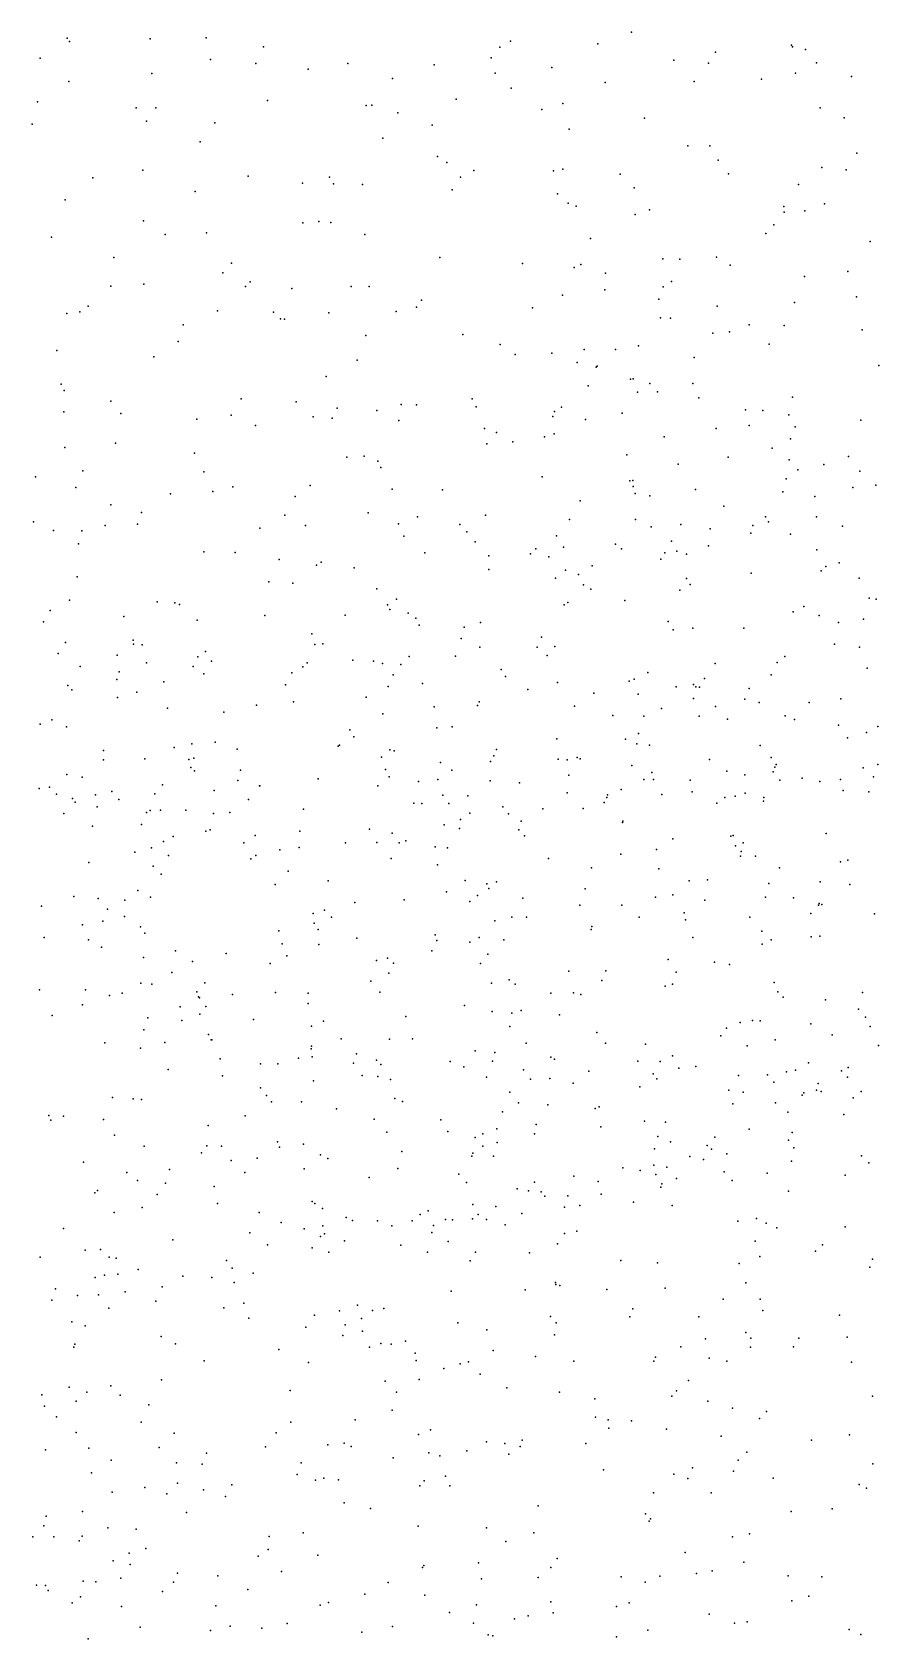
# Model space of a CAD drawing. Header units: metres. Extents: x -25 to 25, y -27.7 to 27.8.
# Drawn here: x -7.572 to -6.16, y -16.077 to -13.399 of the extents above; entities that cross this region are included whole.
import ezdxf

# ---------------------------------------------------------------- set-up
doc = ezdxf.new("R2010")
doc.units = ezdxf.units.M

msp = doc.modelspace()

# ---------------------------------------------------------------- linework, layer by layer
for p in [(-7.5136, -13.4093, -2.5298), (-7.5094, -13.4147, -9.3443), (-7.3752, -13.4105, -3.2389), (-7.2818, -13.4084, -3.0358), (-6.7741, -13.4144, 1.3965), (-6.5724, -13.3991, 1.6617), (-7.5587, -13.4424, -15.1106), (-7.1859, -13.4238, -5.5911), (-6.8066, -13.442, -3.1491), (-6.7921, -13.4243, -3.5369), (-6.6284, -13.4184, -3.3869), (-6.4322, -13.4325, 11.095), (-6.3058, -13.4206, -4.7267), (-6.3041, -13.4237, -5.1793), (-6.282, -13.4283, -5.9322), (-7.3721, -13.4679, -9.5265), (-7.2746, -13.4448, -2.1836), (-7.1989, -13.4516, 20.7644), (-7.1115, -13.4609, -1.9333), (-7.0453, -13.4513, -3.403), (-6.9017, -13.4537, -3.3281), (-6.8, -13.4676, 11.2426), (-6.7051, -13.4578, 20.6181), (-6.5021, -13.4459, 20.5399), (-6.4443, -13.4506, -15.8052), (-6.2987, -13.4677, -4.9973), (-6.264, -13.4502, 20.3844), (-7.511, -13.4812, -15.2747), (-6.9708, -13.4764, 3.1061), (-6.773, -13.4925, 11.6295), (-6.6161, -13.4833, 10.9456), (-6.4679, -13.4816, 2.1608), (-6.3559, -13.4774, 12.1897), (-6.2053, -13.4733, -4.0096), (-7.5629, -13.515, -8.4261), (-7.1797, -13.513, 3.3111), (-7.0148, -13.5215, -5.6233), (-7.0057, -13.5208, 1.1196), (-6.8649, -13.511, 2.6938), (-6.6872, -13.5183, -5.8169), (-7.3985, -13.5253, -15.4691), (-7.381, -13.5473, -2.4446), (-7.3656, -13.5251, 1.1544), (-7.2673, -13.55, -15.6153), (-6.962, -13.5337, -15.8198), (-6.7219, -13.5281, -15.8544), (-6.5507, -13.5424, -1.724), (-6.2579, -13.5254, -4.4797), (-6.2177, -13.5419, 12.2227), (-7.572, -13.5527, -9.0336), (-6.9871, -13.5757, 2.9085), (-6.9047, -13.5542, 1.2532), (-6.6762, -13.561, 11.8607), (-7.2918, -13.5819, -5.4783), (-6.4787, -13.5887, -5.9279), (-6.4417, -13.5885, -1.8241), (-6.1967, -13.6006, 11.2313), (-7.3874, -13.6294, -9.8929), (-6.8957, -13.6063, -1.7325), (-6.8803, -13.6164, 20.7272), (-6.8355, -13.63, 2.5632), (-6.7027, -13.6305, -1.6736), (-6.6869, -13.6277, 11.714), (-6.428, -13.6124, 1.9071), (-6.2552, -13.6249, -1.9398), (-6.2145, -13.6284, -4.8458), (-7.4705, -13.642, -9.2623), (-7.2116, -13.639, -2.16), (-7.1213, -13.6511, -1.9935), (-7.0761, -13.6411, 3.1854), (-7.0693, -13.6521, -15.7804), (-7.0213, -13.6533, -1.8538), (-6.8574, -13.6406, -5.6737), (-6.5914, -13.6359, 10.8702), (-6.4108, -13.6353, 12.0837), (-6.294, -13.6533, -4.2545), (-7.5169, -13.6786, 1.3014), (-7.3001, -13.6648, -9.4805), (-6.8714, -13.6617, -15.8508), (-6.6957, -13.6687, 1.5065), (-6.6782, -13.6844, 11.2026), (-6.5681, -13.6584, 2.309), (-6.6648, -13.6889, -5.8098), (-6.5664, -13.7033, -15.8725), (-6.5426, -13.6952, 11.9832), (-6.3185, -13.6895, -4.4036), (-6.318, -13.6989, -4.0384), (-6.2835, -13.6972, -15.8308), (-6.2507, -13.6852, -3.8538), (-7.3864, -13.7138, -15.5614), (-7.3504, -13.7363, -5.4155), (-7.2813, -13.7335, 1.3074), (-7.1205, -13.7169, -9.6867), (-7.0939, -13.7147, -9.8509), (-7.0737, -13.7164, 20.7706), (-7.0169, -13.7363, 2.7885), (-6.3484, -13.7349, -4.5675), (-6.335, -13.7202, -6.131), (-7.5398, -13.7409, -9.0686), (-6.6408, -13.7431, 11.4093), (-6.1746, -13.748, 12.1417), (-7.4355, -13.7747, 20.7663), (-7.2394, -13.784, -15.6992), (-6.8923, -13.775, 2.5818), (-6.754, -13.785, -1.6751), (-6.668, -13.7912, 20.733), (-6.6572, -13.7863, 1.6324), (-6.5204, -13.7768, -5.9405), (-6.492, -13.7777, 20.6684), (-6.4309, -13.7744, 1.8596), (-6.408, -13.7875, -3.946), (-7.254, -13.8004, -2.3549), (-7.2083, -13.8153, -2.1969), (-6.616, -13.801, 11.7162), (-6.5058, -13.8148, -4.4374), (-6.2837, -13.8066, -4.7986), (-6.2118, -13.7979, 11.2115), (-7.4408, -13.8224, -2.6159), (-7.3857, -13.8193, 1.3942), (-7.2161, -13.8231, 20.7764), (-7.139, -13.8265, 1.4292), (-7.04, -13.8229, -15.8108), (-7.01, -13.8228, -1.8248), (-6.6877, -13.8376, -15.8862), (-6.6168, -13.8289, 11.2559), (-6.5271, -13.8441, 10.7282), (-6.5196, -13.8237, -4.1765), (-6.1971, -13.8401, -6.3205), (-7.514, -13.8679, -15.4741), (-7.4925, -13.8653, 3.4837), (-7.4787, -13.8557, -9.1779), (-7.2626, -13.8634, -9.9145), (-7.1696, -13.866, -5.4374), (-7.0774, -13.8672, 2.9103), (-6.9648, -13.8645, 20.782), (-6.9312, -13.8576, 10.0378), (-6.9225, -13.846, 9.8344), (-6.7377, -13.8588, 10.2745), (-6.4298, -13.8557, 2.1861), (-6.3005, -13.8497, -3.6577), (-7.3199, -13.8868, -5.4007), (-7.1579, -13.8767, -2.0557), (-7.1513, -13.8774, 3.3057), (-6.5241, -13.8751, 11.8875), (-6.5075, -13.8761, -1.8226), (-6.409, -13.8985, -15.8792), (-6.3761, -13.8871, 20.6801), (-6.3179, -13.8883, 12.0513), (-6.1878, -13.8954, -1.9863), (-7.3285, -13.9147, -9.36), (-7.0155, -13.905, -5.4855), (-6.8535, -13.9032, 1.5789), (-6.7913, -13.9195, -5.6253), (-6.5605, -13.922, -4.6344), (-6.4367, -13.901, -3.7677), (-6.3429, -13.9192, -1.9037), (-7.5306, -13.9295, -13.9977), (-7.3691, -13.9401, -13.7823), (-7.03, -13.9461, 9.899), (-6.7667, -13.9366, 2.4624), (-6.7053, -13.9341, 10.7341), (-6.663, -13.9499, -4.1863), (-6.6514, -13.928, 10.4694), (-6.5993, -13.9281, 2.3445), (-6.4681, -13.9416, -4.7711), (-7.0816, -13.973, -9.6393), (-6.6316, -13.9576, 1.7189), (-6.6298, -13.9559, 10.9862), (-6.5741, -13.9773, 11.4466), (-6.5699, -13.9772, -5.8779), (-6.1599, -13.9547, 8.4631), (-7.5236, -13.9857, 1.5462), (-7.5183, -13.9966, 20.6962), (-6.6447, -13.9885, 20.7933), (-6.5625, -13.999, -3.8037), (-6.5416, -13.9846, 10.2788), (-6.5289, -13.9988, 10.109), (-6.4704, -13.9845, 10.6152), (-7.5191, -14.032, -9.9966), (-7.4406, -14.0141, -9.2418), (-7.2234, -14.0103, -13.736), (-7.1314, -14.0151, -9.8603), (-7.0635, -14.0257, 2.9771), (-6.997, -14.0299, 1.639), (-6.9565, -14.0196, 2.7072), (-6.9311, -14.0201, -1.7786), (-6.8384, -14.0104, 20.8138), (-6.8314, -14.0235, -15.8794), (-6.7011, -14.0313, -4.0417), (-6.6893, -14.0242, 9.7642), (-6.4602, -14.0086, -3.654), (-6.3821, -14.0289, 10.7497), (-6.3532, -14.0297, 2.1774), (-6.3041, -14.0075, 4.394), (-7.4243, -14.035, -15.581), (-7.2973, -14.0442, -9.9428), (-7.2399, -14.0375, 1.6354), (-7.1997, -14.0548, 20.7971), (-7.1033, -14.0405, -1.8787), (-7.0717, -14.0424, 3.3486), (-6.9607, -14.0464, 10.1364), (-6.8176, -14.0595, 1.6807), (-6.7036, -14.0397, 10.612), (-6.6489, -14.0446, -5.7543), (-6.588, -14.0343, -15.9162), (-6.4311, -14.0597, 10.4375), (-6.3762, -14.0546, 1.9274), (-6.3102, -14.0369, -3.4638), (-6.2995, -14.057, 4.5508), (-6.1902, -14.0457, -5.0131), (-7.4332, -14.0843, -2.5828), (-6.8138, -14.0851, -4.2979), (-6.7976, -14.0665, 10.4283), (-6.7704, -14.0822, 9.5877), (-6.7175, -14.0738, -1.7862), (-6.7016, -14.0686, -4.6361), (-6.5182, -14.0734, 11.7885), (-6.3073, -14.0768, 10.8802), (-7.5174, -14.0913, -14.1743), (-7.3012, -14.1011, -5.3969), (-7.0471, -14.1076, 3.1094), (-7.018, -14.1058, 20.8348), (-6.5804, -14.1034, 11.093), (-6.4115, -14.1075, 20.7923), (-6.3377, -14.0923, -6.2932), (-6.3093, -14.1121, 9.9912), (-6.2103, -14.1066, -6.4806), (-7.5662, -14.1401, -2.6941), (-7.4872, -14.1306, 1.6921), (-7.2855, -14.1319, -2.3048), (-6.9955, -14.1142, -5.4706), (-6.9902, -14.1245, 9.4135), (-6.4947, -14.119, 9.6641), (-6.2952, -14.1284, 9.7916), (-6.2517, -14.12, 8.4432), (-6.1916, -14.1307, 4.2496), (-7.4993, -14.1579, -5.3857), (-7.2705, -14.1647, -9.3991), (-7.2372, -14.1572, -2.1007), (-7.1085, -14.1548, 1.7311), (-6.9713, -14.1609, 3.4039), (-6.8874, -14.1622, 2.6923), (-6.7213, -14.1405, -3.8576), (-6.5755, -14.1471, -1.8412), (-6.5704, -14.1467, 2.4011), (-6.5695, -14.1562, 20.8328), (-6.4658, -14.1615, 4.3362), (-6.3202, -14.1652, 10.5159), (-6.3144, -14.1437, 8.7123), (-6.2032, -14.1579, -1.9166), (-6.1652, -14.1541, 9.5975), (-7.4405, -14.1869, -13.6415), (-7.3414, -14.1687, 3.571), (-7.1332, -14.1729, 9.6713), (-6.6579, -14.1804, 9.478), (-6.5664, -14.168, 1.8479), (-6.5417, -14.1719, 11.6598), (-6.4182, -14.1892, -3.4345), (-6.2668, -14.1731, 20.7819), (-7.5697, -14.2152, -15.3942), (-7.3962, -14.2192, -9.3009), (-7.3896, -14.1997, -10.0525), (-7.1506, -14.2041, -9.844), (-7.0115, -14.2002, -15.8325), (-6.961, -14.2189, 2.9565), (-6.9291, -14.2071, -1.8409), (-6.8588, -14.2196, -4.0758), (-6.8157, -14.2043, 9.3816), (-6.6759, -14.2114, -3.7136), (-6.5655, -14.2116, -5.9333), (-6.4903, -14.2197, 9.4525), (-6.3491, -14.2072, 1.9443), (-6.3439, -14.2156, -15.8724), (-6.2638, -14.2072, 9.3784), (-7.5365, -14.2298, -10.1137), (-7.4889, -14.2303, 20.642), (-7.4503, -14.2214, -15.5392), (-7.192, -14.2261, 20.8344), (-7.1162, -14.2216, -9.6777), (-6.9522, -14.2394, 3.1275), (-6.8469, -14.2321, -15.8701), (-6.6973, -14.2389, -4.7817), (-6.5398, -14.2238, 11.4188), (-6.441, -14.2269, 4.0648), (-6.3736, -14.2342, 4.737), (-6.3702, -14.2213, 8.8624), (-6.3075, -14.2361, 9.0262), (-6.2206, -14.2228, 2.1414), (-7.4946, -14.2521, 3.6974), (-7.2858, -14.2651, -13.8229), (-7.2336, -14.2664, -15.7088), (-6.9169, -14.2669, 10.2277), (-6.8334, -14.2485, 1.797), (-6.8102, -14.2718, 9.1952), (-6.741, -14.2685, 10.5154), (-6.7319, -14.2605, -1.872), (-6.7102, -14.2736, 3.9436), (-6.6856, -14.2576, 3.7579), (-6.5993, -14.2528, -3.5779), (-6.5893, -14.2602, 10.8275), (-6.5168, -14.267, 9.2513), (-6.506, -14.2477, 8.7665), (-6.4969, -14.264, 4.6361), (-6.4805, -14.2695, 8.6079), (-6.4442, -14.2553, 11.8452), (-6.2632, -14.262, 4.156), (-7.1602, -14.278, 1.8224), (-7.0975, -14.2878, -1.8726), (-7.0901, -14.2824, 3.6881), (-7.0348, -14.292, 10.0399), (-6.8101, -14.295, 3.4232), (-6.6824, -14.2958, 9.0605), (-6.6381, -14.2884, 4.3664), (-6.5235, -14.2773, 9.0942), (-6.3731, -14.301, -3.3006), (-6.2562, -14.297, -6.5338), (-6.2486, -14.2896, -3.1931), (-6.2262, -14.2835, 10.6567), (-7.4971, -14.307, -9.2204), (-7.1771, -14.3156, -5.4505), (-7.1371, -14.3173, 9.5843), (-6.9973, -14.3271, -5.5259), (-6.6991, -14.3094, 20.9259), (-6.6608, -14.3031, 1.8646), (-6.6525, -14.3205, 10.6325), (-6.64, -14.3277, -5.8541), (-6.4805, -14.3099, 11.1742), (-6.4747, -14.3199, -6.1389), (-6.1929, -14.3092, -15.8316), (-7.5099, -14.3458, -2.4777), (-7.3634, -14.3487, -13.6675), (-7.3341, -14.3502, -2.0678), (-7.3261, -14.3532, -14.0825), (-6.9791, -14.3537, 9.2215), (-6.9643, -14.3442, 3.8289), (-6.6849, -14.3539, 4.5852), (-6.6784, -14.3496, 2.6358), (-6.5837, -14.3462, -4.9406), (-6.4916, -14.329, 3.8706), (-6.1762, -14.3423, 10.52), (-6.1645, -14.3441, 17.0272), (-7.5418, -14.3632, -13.6739), (-7.4192, -14.373, -15.5126), (-7.2966, -14.3793, -9.3928), (-7.184, -14.3715, -9.5864), (-7.0502, -14.3709, -15.7835), (-6.9752, -14.3615, 20.948), (-6.9451, -14.3676, -4.2094), (-6.9323, -14.376, -4.4548), (-6.3026, -14.3655, 4.8897), (-6.285, -14.3567, 12.0034), (-6.2595, -14.3713, 1.9945), (-6.1855, -14.3774, -6.6584), (-7.5532, -14.382, 3.8986), (-7.1057, -14.4021, 9.7419), (-6.9268, -14.3878, -4.0484), (-6.8517, -14.3909, 1.8688), (-6.824, -14.3831, 9.0589), (-6.7225, -14.4078, -1.9522), (-6.5115, -14.3816, 11.5833), (-6.5031, -14.3955, 10.8663), (-6.4704, -14.3927, 4.8711), (-6.3851, -14.3928, 2.4535), (-6.2271, -14.3833, -1.9169), (-7.5284, -14.4346, 4.6991), (-7.5163, -14.4162, -14.7085), (-7.4035, -14.4128, -10.1544), (-7.4027, -14.4193, 3.8621), (-7.3883, -14.4202, -14.4786), (-7.2829, -14.4313, 4.7759), (-7.1003, -14.42, 1.889), (-7.087, -14.4185, 3.9179), (-6.8567, -14.4098, -3.8287), (-6.8251, -14.4243, 4.6705), (-6.7299, -14.4241, 3.2983), (-6.7004, -14.4229, 4.7822), (-6.2337, -14.4193, 15.5776), (-6.1922, -14.4243, 8.246), (-7.4916, -14.4567, -2.212), (-7.43, -14.4373, 20.6965), (-7.3812, -14.4506, 5.0131), (-7.3035, -14.4564, 4.5757), (-7.2956, -14.4404, -15.5783), (-7.273, -14.4475, -9.9235), (-7.1208, -14.4569, 4.9651), (-7.1132, -14.4506, 4.7971), (-7.0374, -14.446, 9.9635), (-7.0026, -14.4475, 4.0786), (-6.9877, -14.4515, 4.5731), (-6.9572, -14.4531, 4.287), (-6.9432, -14.4396, -1.9418), (-6.8657, -14.4395, -15.8252), (-6.7899, -14.4612, -5.7755), (-6.713, -14.4379, -3.5982), (-6.4327, -14.4515, -6.3251), (-6.3298, -14.4499, -3.0884), (-6.3165, -14.44, -5.0752), (-6.1794, -14.4594, 12.0707), (-7.5127, -14.4882, -10.2562), (-7.4305, -14.4783, 4.1041), (-7.4266, -14.4655, 4.4278), (-7.3522, -14.482, -13.7444), (-7.2858, -14.4689, 4.0227), (-7.1493, -14.4868, 4.3181), (-7.1387, -14.4671, 4.5293), (-6.9697, -14.4703, 4.927), (-6.9208, -14.4848, -5.6794), (-6.7824, -14.4729, -4.7876), (-6.6957, -14.4833, 3.1259), (-6.5766, -14.4811, -6.1141), (-6.5679, -14.4777, 8.5743), (-6.5452, -14.4662, -3.3525), (-6.4691, -14.4865, 16.971), (-6.4509, -14.4763, -1.9684), (-6.3395, -14.4701, -15.8086), (-7.5058, -14.4956, -5.5033), (-7.4298, -14.5081, -15.3838), (-7.3973, -14.4992, -14.6168), (-7.015, -14.5075, 9.3103), (-6.9784, -14.4896, 10.0991), (-6.7456, -14.4949, 20.9607), (-6.6352, -14.5008, 4.9705), (-6.5611, -14.5025, 3.4559), (-6.498, -14.4902, 20.9065), (-6.4693, -14.5097, 4.9802), (-6.465, -14.4906, 11.7727), (-6.459, -14.4911, 2.6038), (-6.3834, -14.511, 15.6272), (-6.3764, -14.4934, 17.0982), (-6.2236, -14.5104, 15.9016), (-7.346, -14.5261, -14.0186), (-7.2524, -14.5328, -9.7215), (-7.1976, -14.5207, 5.1589), (-7.1359, -14.5155, -1.9107), (-6.9869, -14.5352, 16.7918), (-6.9016, -14.5237, 9.0767), (-6.829, -14.5214, 8.9298), (-6.8265, -14.5156, 5.0175), (-6.6674, -14.5223, 16.9526), (-6.6035, -14.5381, -4.9471), (-6.552, -14.5394, 2.8177), (-6.5224, -14.5267, 16.8257), (-6.4596, -14.5394, -3.1783), (-6.4321, -14.5234, 10.7816), (-6.3598, -14.5167, 16.7995), (-6.316, -14.5387, 12.0386), (-6.2762, -14.5167, -6.6126), (-7.5588, -14.5528, 2.051), (-7.539, -14.5454, -2.0839), (-7.5145, -14.5571, -9.2087), (-7.0423, -14.562, 1.9504), (-6.897, -14.5586, 16.953), (-6.8716, -14.5573, 16.6765), (-6.5605, -14.5681, 3.2741), (-6.4123, -14.5441, 11.45), (-6.3006, -14.5446, 2.5449), (-6.2273, -14.5544, -2.087), (-6.1806, -14.5665, -2.2934), (-6.1614, -14.5564, -5.0807), (-7.335, -14.5912, 5.2377), (-7.3059, -14.5852, -14.3882), (-7.2666, -14.5824, -5.6166), (-7.2299, -14.5943, 2.0117), (-7.0615, -14.589, -5.6914), (-7.0594, -14.5878, 16.614), (-7.0353, -14.5738, 9.6288), (-6.9756, -14.5956, -4.0608), (-6.7977, -14.5946, -3.5926), (-6.6972, -14.5768, 10.3904), (-6.5823, -14.5778, 17.1014), (-6.5637, -14.5854, -15.779), (-6.5426, -14.5874, 16.6689), (-6.3576, -14.5881, 8.3562), (-6.2125, -14.5751, -2.4451), (-7.4531, -14.6118, 20.6372), (-7.4529, -14.5967, -15.1298), (-7.3841, -14.6101, 2.073), (-7.3106, -14.6114, -9.5218), (-7.3024, -14.6094, -14.6717), (-6.9891, -14.6078, 16.443), (-6.9682, -14.597, 20.9562), (-6.8912, -14.6167, 10.1416), (-6.8078, -14.6148, 17.0836), (-6.8023, -14.6054, -15.7498), (-6.6946, -14.6111, -6.0707), (-6.6796, -14.6123, 16.574), (-6.6633, -14.6079, 5.1152), (-6.6578, -14.6101, -3.385), (-6.5717, -14.6216, 15.8653), (-6.4421, -14.6116, 17.2579), (-6.3396, -14.6083, 20.8516), (-6.3313, -14.62, 10.9377), (-6.1615, -14.62, 5.078), (-7.5139, -14.6362, 2.181), (-7.4884, -14.6407, 5.2795), (-7.3071, -14.6249, 16.7691), (-7.3014, -14.6306, -15.3697), (-7.2288, -14.6466, 16.3873), (-7.2244, -14.6295, 16.9677), (-7.095, -14.6436, 16.1965), (-6.9825, -14.6284, -2.0011), (-6.9764, -14.6401, 9.9323), (-6.9274, -14.6479, 16.0497), (-6.8955, -14.645, 16.2415), (-6.8722, -14.6293, -5.8712), (-6.808, -14.6468, 15.8731), (-6.6772, -14.6376, 15.7375), (-6.5519, -14.6447, 10.5303), (-6.5388, -14.6331, -6.351), (-6.536, -14.6447, 15.6245), (-6.4744, -14.646, 3.01), (-6.4134, -14.6309, 16.0063), (-6.3835, -14.637, 2.7863), (-6.3363, -14.6321, 11.3278), (-6.3336, -14.6242, 3.8923), (-6.3248, -14.6461, 16.543), (-6.2876, -14.6427, 11.1731), (-6.2586, -14.6479, 8.2363), (-6.224, -14.6449, 12.1174), (-6.186, -14.6256, 17.4071), (-6.1686, -14.6405, 2.5731), (-7.56, -14.66, 20.2782), (-7.543, -14.6574, 15.9197), (-7.5311, -14.6691, 16.9103), (-7.4664, -14.6706, -5.6408), (-7.4391, -14.6646, 15.7899), (-7.3676, -14.6685, -9.3516), (-7.3543, -14.6538, 16.6078), (-7.2683, -14.6631, 15.8577), (-7.1927, -14.6552, -15.4931), (-7.1925, -14.6553, 15.9967), (-6.9953, -14.6552, 15.8806), (-6.887, -14.6709, 2.0565), (-6.8452, -14.672, 5.256), (-6.7592, -14.6505, 16.0452), (-6.6797, -14.6669, 16.2668), (-6.6136, -14.6748, -2.0876), (-6.6123, -14.6703, 2.0786), (-6.5896, -14.6614, 16.0607), (-6.5218, -14.6696, 16.4246), (-6.4713, -14.6655, -3.0377), (-6.417, -14.6747, -2.8742), (-6.3996, -14.6726, -6.5756), (-6.3829, -14.6676, 16.171), (-6.3515, -14.675, 2.0663), (-6.2196, -14.663, -15.642), (-6.1768, -14.6654, 20.8173), (-7.5189, -14.7015, 19.4985), (-7.5049, -14.6766, 16.6464), (-7.5002, -14.6828, 16.1474), (-7.4637, -14.6906, 16.3092), (-7.4274, -14.6784, 17.053), (-7.3814, -14.7, -13.9075), (-7.3754, -14.6963, -10.0999), (-7.358, -14.6962, -14.0661), (-7.3156, -14.6958, 17.1587), (-7.2695, -14.7017, 20.7838), (-7.2422, -14.7, -14.5544), (-7.2114, -14.6781, -5.7261), (-7.1193, -14.694, 5.3478), (-6.9355, -14.6844, 9.3831), (-6.922, -14.6847, -3.8088), (-6.877, -14.6848, 9.168), (-6.842, -14.701, 8.9394), (-6.787, -14.6901, 8.7532), (-6.7776, -14.7023, -4.7872), (-6.7204, -14.6937, 8.6119), (-6.6528, -14.6934, -6.26), (-6.6182, -14.6831, 17.2604), (-6.4303, -14.6841, 11.71), (-6.3522, -14.681, 15.4685), (-7.4712, -14.7224, -10.2339), (-7.3898, -14.7196, 5.3743), (-7.2753, -14.7288, -15.1719), (-7.0091, -14.7275, -4.2488), (-6.885, -14.7204, -3.6358), (-6.8592, -14.7263, 17.2758), (-6.8574, -14.7114, -6.0113), (-6.7602, -14.7285, -2.086), (-6.7562, -14.7143, 15.6181), (-6.5877, -14.7166, -3.1733), (-6.5868, -14.7144, -4.9214), (-7.3528, -14.7483, -9.8062), (-7.3369, -14.7399, -14.2149), (-7.2821, -14.731, 17.3353), (-7.2189, -14.7501, 2.1799), (-7.2, -14.7383, 15.6303), (-7.1256, -14.731, -1.9518), (-7.0496, -14.7502, 17.3475), (-6.997, -14.7497, 2.1376), (-6.9714, -14.7344, -15.5753), (-6.96, -14.7504, -4.4616), (-6.949, -14.7469, 15.6076), (-6.7508, -14.7386, -15.648), (-6.5035, -14.7435, -2.2225), (-6.4068, -14.7393, -2.4898), (-6.4029, -14.7384, 8.3259), (-6.3988, -14.7555, 3.6374), (-6.386, -14.7501, 17.4718), (-6.2477, -14.7348, 11.0176), (-7.4776, -14.783, -1.8013), (-7.4005, -14.7662, 17.4913), (-7.3731, -14.7587, 20.6597), (-7.3445, -14.7715, 2.3828), (-7.2075, -14.7768, -14.6965), (-7.1992, -14.7715, -14.8532), (-7.159, -14.7621, -15.3338), (-7.1266, -14.7581, 20.8556), (-6.9735, -14.7763, 5.4607), (-6.8996, -14.7572, 20.9159), (-6.8791, -14.7589, -4.6391), (-6.7107, -14.7764, -3.28), (-6.5905, -14.7693, 5.2765), (-6.531, -14.7617, 8.4141), (-6.3905, -14.7727, -4.9914), (-6.3893, -14.7646, 20.8355), (-6.3657, -14.7726, 12.0807), (-6.2241, -14.7819, 17.5591), (-6.2117, -14.7795, 4.0145), (-7.3699, -14.7891, 15.6061), (-7.3568, -14.8026, -9.5472), (-7.1448, -14.7975, -5.905), (-6.8959, -14.7871, 9.7002), (-6.639, -14.792, 2.2403), (-6.5271, -14.7935, 15.5338), (-6.3255, -14.7918, 3.7773), (-7.3956, -14.8296, 19.4292), (-7.1665, -14.8197, 17.5524), (-7.0784, -14.8137, 2.3038), (-6.8812, -14.8322, 17.4668), (-6.8498, -14.8132, 10.0389), (-6.8139, -14.8188, 8.837), (-6.8106, -14.8264, 5.4651), (-6.7975, -14.8152, 2.3238), (-6.6496, -14.827, -2.1697), (-6.4763, -14.8137, 2.2564), (-6.4457, -14.8121, -6.6488), (-6.3435, -14.8183, -15.5226), (-6.2577, -14.8154, -6.824), (-6.2086, -14.8198, 15.4461), (-7.5564, -14.8559, 5.4854), (-7.5027, -14.8399, 17.6616), (-7.4619, -14.843, 19.8516), (-7.4463, -14.8612, 20.3322), (-7.4175, -14.8461, 19.6361), (-7.3748, -14.841, -9.3153), (-7.0846, -14.8624, -14.9854), (-7.034, -14.85, -4.0137), (-6.9516, -14.8456, -6.1216), (-6.8422, -14.8479, 9.4673), (-6.8293, -14.8383, -15.4887), (-6.7534, -14.8425, 20.8617), (-6.6588, -14.8543, 17.5195), (-6.5888, -14.854, 2.3793), (-6.5325, -14.8412, -2.4303), (-6.5033, -14.8368, -2.7768), (-6.4503, -14.8458, 11.8074), (-6.3492, -14.8407, 3.2087), (-6.3024, -14.8422, 5.2844), (-6.2608, -14.8544, 8.1022), (-6.2594, -14.8517, 2.1894), (-6.2551, -14.8531, 11.38), (-7.4881, -14.8873, -5.8956), (-7.4538, -14.8808, 20.0462), (-7.4179, -14.8732, -10.0956), (-7.1031, -14.868, 15.5986), (-7.1017, -14.8843, 20.771), (-7.0727, -14.8742, 5.6123), (-6.8003, -14.8806, -2.104), (-6.7718, -14.8745, 8.5975), (-6.7473, -14.8742, 10.227), (-6.6386, -14.89, 5.4713), (-6.5599, -14.8743, 20.8227), (-6.4848, -14.8672, -4.9136), (-6.4826, -14.8789, 5.3669), (-6.375, -14.874, 8.2134), (-6.2732, -14.8684, 12.2614), (-6.1672, -14.8687, 7.9099), (-7.5521, -14.9083, -9.0601), (-7.478, -14.912, 2.7794), (-7.3915, -14.8903, -9.9189), (-7.3842, -14.901, -9.7572), (-7.1608, -14.8968, 2.4678), (-7.0951, -14.8946, 17.7776), (-7.0305, -14.9095, -3.7822), (-6.8996, -14.9035, 17.6477), (-6.8973, -14.913, 20.8129), (-6.8422, -14.9158, -6.344), (-6.8266, -14.908, -15.3252), (-6.7853, -14.9119, 5.6073), (-6.6396, -14.8946, 10.3532), (-6.4703, -14.9079, 17.6579), (-6.355, -14.8976, 10.7094), (-6.3394, -14.9123, 3.6177), (-6.2731, -14.9073, 3.0872), (-6.2581, -14.9062, 20.7922), (-7.4561, -14.9241, 18.9902), (-7.386, -14.9415, 19.7585), (-7.3331, -14.9303, 18.112), (-7.2486, -14.9346, 5.7269), (-7.1549, -14.9185, 17.9639), (-7.1474, -14.9388, -6.161), (-7.0941, -14.9199, -14.8172), (-6.9792, -14.9427, -4.3233), (-6.9055, -14.9306, 5.738), (-6.8121, -14.9359, 9.6644), (-6.3543, -14.9192, 2.3366), (-7.3388, -14.9664, 18.2693), (-7.3045, -14.9482, 19.0421), (-7.175, -14.9517, -1.9343), (-6.9977, -14.9465, 17.9009), (-6.9771, -14.9678, 2.5319), (-6.9694, -14.9511, -2.0315), (-6.8241, -14.9514, 9.9735), (-6.677, -14.9645, -15.2576), (-6.6152, -14.9638, 5.6464), (-6.5115, -14.9447, -15.3608), (-6.4978, -14.9658, 8.2685), (-6.4339, -14.9492, 10.5753), (-6.4092, -14.953, 5.4874), (-7.5595, -14.9954, 18.1572), (-7.4829, -14.9954, 18.688), (-7.3907, -14.9843, -9.6162), (-7.3723, -14.9862, 20.1434), (-7.284, -14.9836, 19.497), (-7.007, -14.9807, -6.3204), (-6.8059, -14.9845, -3.0627), (-6.7766, -14.9789, 5.8196), (-6.7666, -14.9857, 17.8603), (-6.6218, -14.9798, -2.6521), (-6.5163, -14.9893, -6.7724), (-6.5043, -14.986, 17.8191), (-6.3347, -14.9833, 15.5168), (-7.4878, -15.0206, -6.1687), (-7.4429, -15.0047, 18.426), (-7.4219, -15.001, 5.6866), (-7.3251, -15.0235, -1.8887), (-7.2972, -14.9989, -6.2072), (-7.2944, -15.0068, -14.2634), (-7.2931, -15.0086, 2.7162), (-7.2822, -15.023, 20.4271), (-7.2379, -15.0029, -14.4294), (-7.166, -14.9999, 19.1697), (-7.1119, -15.0182, 2.6098), (-7.1115, -15.0009, 20.6669), (-6.9923, -14.9991, -3.3122), (-6.8508, -15.0213, 15.5588), (-6.7071, -15.0009, 8.4263), (-6.669, -15.0006, -2.46), (-6.6571, -15.003, -6.6657), (-6.3282, -14.9985, -6.9497), (-6.3196, -15.0076, 3.391), (-6.249, -15.0118, 11.4492), (-6.1872, -15, -15.3767), (-7.5386, -15.0381, -13.8028), (-7.3789, -15.0418, -9.3812), (-7.3225, -15.0465, -14.0847), (-7.2924, -15.0361, 18.6614), (-7.2027, -15.045, -6.3278), (-7.0861, -15.0477, -3.9747), (-6.9488, -15.0396, -3.0916), (-6.8048, -15.0316, 8.7456), (-6.7722, -15.0341, 10.1672), (-6.7562, -15.0301, -2.2554), (-6.6924, -15.037, 5.9446), (-6.3914, -15.0496, 11.7272), (-6.3704, -15.0463, 8.0511), (-6.3579, -15.0472, 12.3378), (-6.1941, -15.0276, 7.518), (-6.1823, -15.0409, 12.5939), (-7.3855, -15.0623, -13.8909), (-7.2778, -15.0699, 20.2337), (-7.106, -15.0562, 15.5918), (-7.0565, -15.0768, 18.3552), (-6.9758, -15.0775, 18.223), (-6.9374, -15.0768, -6.5266), (-6.7751, -15.0567, 2.6236), (-6.63, -15.0663, 8.2974), (-6.4233, -15.072, 11.9146), (-6.4142, -15.0591, 12.0942), (-6.2732, -15.0522, 3.2027), (-6.2379, -15.0702, 10.8414), (-6.1746, -15.0564, 3.0055), (-7.4508, -15.0835, -10.0562), (-7.391, -15.0928, 2.8732), (-7.3509, -15.0831, -6.3678), (-7.2732, -15.0789, 15.6105), (-7.2724, -15.0785, 19.7022), (-7.1066, -15.0937, -14.6683), (-7.1062, -15.0895, -6.4443), (-7.0311, -15.102, 18.938), (-6.833, -15.0973, -2.8598), (-6.8004, -15.0999, 9.8635), (-6.7479, -15.0845, 9.2945), (-6.616, -15.0842, 6.0797), (-6.5489, -15.0862, -4.7837), (-6.3796, -15.0887, -15.2967), (-6.3327, -15.0785, 5.7216), (-6.1603, -15.0883, -7.7384), (-7.3449, -15.1282, -9.2333), (-7.2584, -15.1105, 20.0734), (-7.1909, -15.1188, 19.5428), (-7.1622, -15.1185, -3.4924), (-7.1279, -15.1094, -3.294), (-7.1051, -15.1073, 19.3599), (-7.0359, -15.1175, 18.5215), (-6.9975, -15.1128, 19.143), (-6.9903, -15.1196, 2.6691), (-6.8751, -15.1149, 6.2024), (-6.8518, -15.1235, -2.1406), (-6.8043, -15.1141, 8.5869), (-6.7525, -15.129, -2.422), (-6.7068, -15.1076, -2.6304), (-6.7006, -15.1109, 18.0808), (-6.6437, -15.1308, -6.8916), (-6.562, -15.1143, 20.6979), (-6.5249, -15.1148, -15.2122), (-6.5043, -15.1056, -6.9592), (-6.4937, -15.1262, 6.3934), (-6.4651, -15.123, 6.237), (-6.299, -15.1291, 7.5913), (-6.2774, -15.1173, 7.2161), (-6.222, -15.1303, 6.4029), (-6.211, -15.1249, 2.4749), (-7.2547, -15.1387, -6.493), (-7.103, -15.1469, 20.4295), (-7.0215, -15.138, -4.2423), (-6.9953, -15.1398, -1.994), (-6.9746, -15.1448, 18.6966), (-6.8142, -15.1412, 20.6169), (-6.7407, -15.1443, 9.099), (-6.7087, -15.1434, 10.2733), (-6.67, -15.1511, -4.665), (-6.5588, -15.1573, 6.6127), (-6.5364, -15.1352, 10.449), (-6.5301, -15.1439, 18.0478), (-6.3942, -15.138, 20.7136), (-6.3454, -15.1368, 6.7338), (-6.335, -15.1495, 6.9397), (-6.3142, -15.132, 7.761), (-6.2614, -15.1517, 17.916), (-6.2122, -15.1412, 6.1101), (-7.4378, -15.1747, -6.5532), (-7.4035, -15.1771, -8.9591), (-7.3896, -15.178, 5.8327), (-7.191, -15.1587, 2.7557), (-7.1811, -15.1716, -3.7417), (-7.1729, -15.1818, 20.1936), (-7.1226, -15.1823, -3.0411), (-6.9671, -15.1765, 20.4998), (-6.9542, -15.1815, 15.575), (-6.7751, -15.166, 8.3731), (-6.7609, -15.1839, 9.7062), (-6.4104, -15.1628, 2.6221), (-6.3864, -15.1658, -7.2554), (-6.3321, -15.1837, 12.6033), (-6.2877, -15.1712, -8.5986), (-6.2853, -15.1672, 3.577), (-6.2638, -15.1629, -8.3323), (-6.2561, -15.165, -8.1475), (-6.2027, -15.1753, 3.1221), (-6.1896, -15.1649, 12.8204), (-7.5439, -15.2048, -8.4213), (-7.5196, -15.2062, -8.2057), (-7.2168, -15.2055, -14.3031), (-7.0645, -15.1935, 6.1298), (-7.0017, -15.2107, -6.748), (-6.7876, -15.199, 18.3949), (-6.712, -15.1871, 9.4273), (-6.6333, -15.1932, 15.5376), (-6.6266, -15.1902, -15.1162), (-6.4037, -15.1853, 11.8119), (-6.3118, -15.1991, -7.9432), (-6.2184, -15.2032, 3.753), (-7.5408, -15.2125, -10.2838), (-7.4529, -15.2117, -9.8022), (-7.4348, -15.2378, -8.8126), (-7.2786, -15.2218, -6.6377), (-6.9805, -15.2327, -2.8128), (-6.8902, -15.2118, -14.9062), (-6.8787, -15.2316, -6.8799), (-6.8201, -15.2356, -4.5209), (-6.7972, -15.2271, 8.7433), (-6.7342, -15.2352, 2.7346), (-6.7312, -15.2197, -6.9958), (-6.6235, -15.224, 6.7848), (-6.5506, -15.2143, -7.1646), (-6.5157, -15.2157, 6.9224), (-6.3762, -15.2277, -7.7817), (-6.3046, -15.233, 10.6749), (-7.3852, -15.2557, 2.9579), (-7.2807, -15.2554, -3.3887), (-7.2563, -15.2561, -13.8777), (-7.1628, -15.2486, 19.807), (-7.1593, -15.2574, 19.9627), (-7.1194, -15.2525, -4.1148), (-6.9556, -15.265, 6.3564), (-6.8331, -15.2415, 18.7463), (-6.8205, -15.2559, -2.5789), (-6.7964, -15.2497, 18.5903), (-6.5339, -15.2606, 2.7245), (-6.5283, -15.2397, -4.7074), (-6.5072, -15.2485, -7.3085), (-6.446, -15.2546, -7.5963), (-6.4392, -15.261, 7.5611), (-6.4334, -15.2407, -8.542), (-6.3106, -15.2459, -8.79), (-6.3016, -15.2589, 11.6682), (-7.4865, -15.2825, -6.7166), (-7.2895, -15.2672, -1.9096), (-7.2398, -15.2798, -3.0633), (-7.1969, -15.2761, 6.0071), (-7.0912, -15.2705, 15.5995), (-7.079, -15.2767, 19.5296), (-6.8387, -15.2728, 8.554), (-6.8369, -15.2675, -2.353), (-6.8024, -15.2729, 18.9016), (-6.5351, -15.2876, 7.9338), (-6.5134, -15.2909, 20.6164), (-6.4752, -15.2731, 18.1824), (-6.4523, -15.2781, -8.1902), (-6.4134, -15.269, 12.0739), (-6.3054, -15.2808, -15.2628), (-6.1888, -15.272, 10.7729), (-6.1768, -15.2838, 20.68), (-7.4143, -15.3001, -8.6086), (-7.3965, -15.313, -8.015), (-7.3497, -15.3178, -9.1805), (-7.3427, -15.2947, 15.6367), (-7.217, -15.2998, -6.7852), (-7.1185, -15.2935, 2.7876), (-7.0101, -15.3082, -14.7364), (-6.9622, -15.2932, 19.3347), (-6.8602, -15.3025, -7.0494), (-6.8475, -15.3168, 6.6578), (-6.7343, -15.3159, 8.1497), (-6.6687, -15.3061, 10.3229), (-6.6282, -15.3149, 7.1113), (-6.5868, -15.292, 18.3219), (-6.5581, -15.2966, -7.4494), (-6.5318, -15.3034, 7.2847), (-6.4973, -15.3097, 7.7128), (-6.4177, -15.299, 15.5513), (-6.4043, -15.313, 12.4337), (-6.3463, -15.3011, 12.7947), (-6.2159, -15.3041, 3.2586), (-7.4672, -15.3338, -9.6942), (-7.4627, -15.3297, -9.9698), (-7.3635, -15.3364, 5.8921), (-7.2683, -15.3232, -3.8076), (-6.7632, -15.3271, 8.8893), (-6.7441, -15.3304, 20.4915), (-6.7231, -15.3321, -7.348), (-6.7168, -15.3391, 9.6427), (-6.6786, -15.3385, 18.6517), (-6.6229, -15.3359, -8.3547), (-6.5234, -15.3242, 10.4334), (-6.5218, -15.3189, -7.9219), (-6.3106, -15.3308, -4.7279), (-7.435, -15.3665, -6.8554), (-7.3887, -15.3582, -7.8509), (-7.2626, -15.3514, -8.4716), (-7.1931, -15.3667, -13.7829), (-7.1049, -15.3481, -2.8013), (-7.1005, -15.3518, -6.9719), (-7.088, -15.3601, -14.5978), (-6.9247, -15.37, -7.2671), (-6.9114, -15.364, -2.202), (-6.8368, -15.3533, 8.2732), (-6.8279, -15.3696, -8.5282), (-6.7987, -15.3567, -14.9399), (-6.7554, -15.3682, 9.8069), (-6.684, -15.3575, 9.311), (-6.6588, -15.355, -8.0084), (-6.5689, -15.3495, 15.512), (-6.5044, -15.3551, -15.1493), (-7.5196, -15.3931, 3.085), (-7.1567, -15.3834, -14.1414), (-7.1182, -15.3935, 6.1402), (-7.087, -15.3887, -8.8057), (-7.0485, -15.3747, -1.9859), (-7.0376, -15.3796, -8.5413), (-6.9959, -15.3803, -8.1205), (-6.9723, -15.3888, -2.64), (-6.9382, -15.3804, 15.5638), (-6.9024, -15.3884, 6.7839), (-6.8825, -15.3782, 8.4394), (-6.8707, -15.3787, -7.9962), (-6.8374, -15.3769, -7.5639), (-6.8145, -15.3784, -8.2023), (-6.7831, -15.387, 10.0319), (-6.6638, -15.3978, 18.8044), (-6.3949, -15.3811, -8.8435), (-6.3638, -15.3764, 20.6247), (-6.3481, -15.3844, 11.8798), (-6.3301, -15.392, 10.5723), (-6.216, -15.3904, 3.4761), (-7.3372, -15.4121, -3.0193), (-7.2087, -15.4007, -8.945), (-7.1794, -15.4205, -7.0861), (-7.1049, -15.4254, -7.2266), (-7.091, -15.4067, -4.2444), (-7.0844, -15.402, -7.7321), (-7.0508, -15.4139, 19.9464), (-6.9569, -15.4212, 20.1807), (-6.9052, -15.4001, -2.4739), (-6.8784, -15.4147, 2.7813), (-6.6956, -15.419, 2.7828), (-6.6843, -15.4017, 9.4944), (-6.366, -15.4142, -15.2073), (-6.2538, -15.4207, 2.6807), (-7.5586, -15.4409, -10.4815), (-7.4833, -15.4292, -9.8334), (-7.4582, -15.4283, 15.6404), (-7.4435, -15.4411, -7.6535), (-7.432, -15.4427, -7.0027), (-7.2479, -15.4468, -2.8678), (-7.0771, -15.4326, -7.5369), (-6.9129, -15.4326, -14.7902), (-6.8413, -15.4472, -4.4862), (-6.8325, -15.4324, 8.6938), (-6.7424, -15.4338, 7.2493), (-6.5901, -15.4464, -8.7737), (-6.5291, -15.4503, 2.7768), (-6.393, -15.4515, 12.1593), (-6.3584, -15.4399, 18.3202), (-6.2655, -15.4311, 18.1897), (-6.1703, -15.4443, 20.6381), (-7.4668, -15.4751, -10.2612), (-7.4514, -15.4712, -9.4538), (-7.4289, -15.4694, -3.2904), (-7.3954, -15.4616, -3.5649), (-7.3207, -15.4724, -9.1205), (-7.2723, -15.4746, -7.2048), (-7.2384, -15.4591, -4.0224), (-7.2035, -15.4677, -1.9669), (-6.1752, -15.4576, 11.7116), (-7.5329, -15.4938, 5.8798), (-7.4965, -15.5051, -9.6983), (-7.4613, -15.504, -10.035), (-7.417, -15.4986, -3.1279), (-7.3554, -15.4902, -7.5275), (-7.2352, -15.4831, -7.4264), (-6.8734, -15.4978, 19.2518), (-6.75, -15.4955, 8.9856), (-6.6993, -15.4832, 7.5041), (-6.6986, -15.4865, 7.7285), (-6.692, -15.4884, 10.2029), (-6.6135, -15.4951, 15.4744), (-6.5163, -15.4926, 18.6843), (-6.382, -15.4837, 15.5528), (-7.5391, -15.5124, -7.2122), (-7.4443, -15.5258, 3.05), (-7.3658, -15.5142, -13.6034), (-7.2525, -15.5255, 15.6299), (-7.219, -15.5178, 6.0933), (-7.0595, -15.5302, -14.0659), (-7.0293, -15.5212, 6.4492), (-7.0044, -15.5299, 6.875), (-6.9857, -15.5264, -2.5415), (-6.5701, -15.5271, 20.548), (-6.4198, -15.5109, 13.0663), (-6.358, -15.5111, -4.6767), (-6.3535, -15.5297, 18.4724), (-7.5058, -15.5485, -1.9196), (-7.4833, -15.5552, -10.4034), (-7.2106, -15.5428, -13.5755), (-7.1153, -15.5575, 6.2453), (-7.101, -15.5374, -2.643), (-7.0497, -15.5539, 15.5694), (-7.0225, -15.543, 6.6782), (-6.8622, -15.5504, 20.2735), (-6.7078, -15.5399, -8.7068), (-6.6981, -15.5505, 9.9232), (-6.5751, -15.5403, 18.8567), (-6.4604, -15.5403, 12.88), (-6.2258, -15.5377, 10.5322), (-7.501, -15.5862, -3.4014), (-7.3567, -15.573, -3.8663), (-7.3328, -15.5856, -2.8621), (-7.0541, -15.5717, -8.7913), (-7.0208, -15.5646, 19.8121), (-6.9904, -15.585, 8.4469), (-6.9731, -15.5858, -13.8848), (-6.9496, -15.5811, 7.1418), (-6.8136, -15.5623, -14.7986), (-6.7009, -15.5707, 19.0443), (-6.4493, -15.5769, -8.7993), (-6.3819, -15.5667, 13.2842), (-6.3737, -15.5761, 20.6051), (-6.2934, -15.576, -8.8673), (-6.2128, -15.5746, 18.3132), (-7.5026, -15.5911, -3.2169), (-7.1608, -15.5947, -4.2077), (-7.0094, -15.5909, -2.318), (-6.9333, -15.601, -13.7094), (-6.9316, -15.6131, 20.1321), (-6.8033, -15.5963, 7.64), (-6.7324, -15.6065, 9.1098), (-6.5325, -15.6074, 2.7921), (-6.4904, -15.5906, -15.0516), (-6.4432, -15.6092, 18.7844), (-6.374, -15.591, 12.2293), (-6.3022, -15.5906, -15.196), (-7.2851, -15.6135, -8.9841), (-7.1111, -15.6163, -2.1695), (-6.8856, -15.6265, 7.9352), (-6.8583, -15.6188, 8.7491), (-6.8441, -15.6152, -8.7091), (-6.8248, -15.6358, -4.4933), (-6.6685, -15.6145, -14.8904), (-6.5354, -15.6144, 10.3354), (-6.4135, -15.6142, 12.4258), (-6.2058, -15.6161, -4.6763), (-7.5102, -15.6579, 5.9688), (-7.4808, -15.666, -9.9905), (-7.4408, -15.6557, -2.9756), (-7.3562, -15.6455, -13.4805), (-7.1419, -15.6634, 6.3607), (-6.9831, -15.6478, -14.3316), (-6.9643, -15.6661, 19.5517), (-6.9267, -15.6448, -14.5517), (-6.7806, -15.6589, 15.432), (-6.6926, -15.666, 9.2773), (-6.4973, -15.6637, 13.1713), (-6.4773, -15.6463, -4.6409), (-7.5556, -15.6707, -13.4681), (-7.5516, -15.6893, -10.7964), (-7.4983, -15.681, -9.4116), (-7.4253, -15.6712, -10.2935), (-7.3771, -15.6869, 15.6146), (-6.6338, -15.6773, 9.8135), (-6.505, -15.6725, 20.5634), (-6.4451, -15.6812, 12.6048), (-6.4038, -15.6928, 10.361), (-6.1706, -15.6724, 13.5578), (-7.5312, -15.7071, 3.0852), (-7.3899, -15.7162, 6.087), (-7.1403, -15.716, -13.352), (-7.0334, -15.7123, 7.1713), (-6.9715, -15.6959, 19.8945), (-6.6324, -15.7076, 10.033), (-6.6112, -15.7119, -4.5938), (-6.5725, -15.7137, 18.9805), (-6.3592, -15.7099, 13.504), (-6.3471, -15.6981, 2.7528), (-7.4986, -15.733, -3.627), (-7.3352, -15.7345, -2.7787), (-7.165, -15.734, 6.4958), (-6.9277, -15.7366, -14.0825), (-6.9075, -15.7288, 7.6773), (-6.7548, -15.746, -8.6547), (-6.6103, -15.7262, 9.6448), (-6.5138, -15.7276, 13.3466), (-6.4228, -15.7391, 15.5026), (-6.2722, -15.7462, 12.1104), (-6.2087, -15.737, 10.421), (-7.5499, -15.7621, -3.2539), (-7.4773, -15.7591, -10.5968), (-7.3604, -15.7585, -9.0297), (-7.281, -15.7675, -13.3059), (-7.183, -15.7571, 6.6833), (-7.0788, -15.754, 2.7851), (-7.0518, -15.7511, 8.1289), (-7.0402, -15.7566, 8.5491), (-6.9103, -15.767, -14.2538), (-6.892, -15.772, 8.8587), (-6.8469, -15.7638, 19.2974), (-6.8143, -15.7489, -14.578), (-6.7838, -15.7517, -13.3808), (-6.7771, -15.7693, -13.585), (-6.7581, -15.7568, 20.3718), (-6.6485, -15.7514, 15.4112), (-6.3801, -15.7659, -4.6509), (-7.4732, -15.8006, -10.0709), (-7.4399, -15.7794, -9.1721), (-7.3315, -15.7837, 6.2198), (-7.2883, -15.7858, -4.0805), (-7.1236, -15.7836, 8.334), (-6.97, -15.7753, -4.4133), (-6.6194, -15.7956, 9.4699), (-6.4708, -15.7924, 2.7697), (-6.4022, -15.7979, 12.4683), (-6.3948, -15.7794, -14.9761), (-6.1701, -15.7854, 20.6021), (-7.3843, -15.8248, -3.8993), (-7.3294, -15.8179, -2.2316), (-7.2388, -15.8203, 6.9246), (-7.13, -15.8033, -13.2195), (-7.0996, -15.8129, -8.7538), (-7.0855, -15.8096, -4.3096), (-7.0611, -15.8123, 15.4829), (-6.9257, -15.822, 19.5046), (-6.9183, -15.8136, -8.661), (-6.8825, -15.806, 20.2084), (-6.8754, -15.8224, -13.2282), (-6.5017, -15.8028, -8.6939), (-6.4787, -15.8097, 10.2583), (-6.3362, -15.8092, 12.2574), (-6.1927, -15.8198, 18.7159), (-6.1807, -15.8259, 13.6509), (-7.4383, -15.8325, -13.2189), (-7.3476, -15.8353, 2.9216), (-7.2863, -15.8288, -2.6624), (-7.2495, -15.8397, -2.4676), (-7.0517, -15.8502, 7.3276), (-6.5357, -15.8337, 12.8211), (-6.4396, -15.8338, 18.9537), (-7.5485, -15.8727, -3.4988), (-7.4878, -15.865, -2.0521), (-7.3147, -15.8664, 6.7536), (-7.0076, -15.8599, 7.811), (-6.7283, -15.8556, 2.7659), (-6.5492, -15.8686, 20.515), (-6.5428, -15.8808, -4.6036), (-6.5405, -15.877, 13.7475), (-6.3063, -15.8647, 2.7145), (-6.238, -15.8603, -8.8543), (-7.5707, -15.9069, -13.1423), (-7.5522, -15.8886, -9.6471), (-7.5357, -15.9069, -3.0895), (-7.4888, -15.9059, -10.7143), (-7.4457, -15.8924, 15.5146), (-7.3983, -15.8945, 6.3548), (-7.1768, -15.9066, 8.2315), (-7.1202, -15.9006, 8.5672), (-6.9281, -15.8894, 19.6759), (-6.8143, -15.8923, -13.7588), (-6.7354, -15.9004, 15.2979), (-6.4041, -15.9074, 20.5516), (-6.3759, -15.9024, -8.7488), (-7.4934, -15.9138, 2.9719), (-7.4102, -15.9345, 6.5978), (-7.3822, -15.9267, -13.091), (-7.1786, -15.9285, -13.0888), (-6.7821, -15.915, -14.3968), (-6.4832, -15.933, -14.7423), (-7.4368, -15.947, -10.3794), (-7.4084, -15.9534, 6.9076), (-7.1951, -15.9395, 7.219), (-7.0958, -15.9376, 7.9823), (-6.921, -15.9582, 2.6963), (-6.9187, -15.9549, 19.8996), (-6.8276, -15.9507, 19.4124), (-6.7072, -15.9583, -8.6262), (-6.6962, -15.9435, 13.8373), (-6.3852, -15.9493, 12.509), (-7.5647, -15.9876, 6.6255), (-7.5499, -15.9881, -9.4758), (-7.4869, -15.9811, -3.7004), (-7.4659, -15.9822, -2.1839), (-7.4243, -15.9758, -2.8521), (-7.3365, -15.9826, -2.7016), (-7.3294, -15.9679, 7.0947), (-7.2625, -15.9724, 15.4386), (-7.1563, -15.965, 2.6973), (-6.9782, -15.9833, 13.9218), (-6.8226, -15.9774, -14.1081), (-6.7279, -15.9747, 20.3219), (-6.5894, -15.9737, 2.7348), (-6.5497, -15.9827, 9.6194), (-6.525, -15.9729, 9.8136), (-6.464, -15.9684, 19.0561), (-6.4378, -15.9637, 13.8538), (-6.311, -15.9724, 18.9445), (-6.2548, -15.9739, 20.5549), (-7.5452, -15.9964, -10.9449), (-7.4911, -16.0073, -10.1175), (-7.3543, -15.998, -2.4147), (-7.2122, -15.995, -8.804), (-7.017, -16.0029, -8.6739), (-6.9171, -16.0042, 13.6537), (-6.3049, -16.0136, 12.3773), (-6.2766, -16.006, 15.6416), (-7.5052, -16.0173, -2.9787), (-7.4231, -16.0231, 15.4107), (-7.2654, -16.0221, -4.0918), (-7.0916, -16.0211, 7.6503), (-7.0777, -16.0168, 14.0398), (-6.8758, -16.0335, 20.0257), (-6.8312, -16.0205, 14.1707), (-6.7445, -16.0388, -14.2864), (-6.7067, -16.0153, 13.1976), (-6.7032, -16.0339, 19.3089), (-6.5974, -16.0234, 9.4344), (-6.5765, -16.0173, 12.9225), (-6.4429, -16.0358, 12.6586), (-7.3916, -16.0579, -12.9911), (-7.2744, -16.0634, 13.9799), (-7.2417, -16.0558, 8.2231), (-7.1891, -16.0595, 8.619), (-7.1469, -16.0514, 7.4888), (-7.022, -16.0658, -13.0945), (-6.9711, -16.0564, 15.2001), (-6.8357, -16.0513, 9.1303), (-6.7675, -16.0437, 15.1442), (-6.5454, -16.0625, -14.5706), (-6.4008, -16.051, 10.2323), (-6.3797, -16.0489, 15.5136), (-6.2092, -16.0615, 2.5683), (-7.4787, -16.0772, -10.594), (-6.8114, -16.0705, 13.3508), (-6.8036, -16.0723, -13.9809), (-6.5976, -16.0739, 14.1238), (-6.1899, -16.0698, 18.8699)]:
    msp.add_point(p)

doc.saveas('drawing.dxf')
